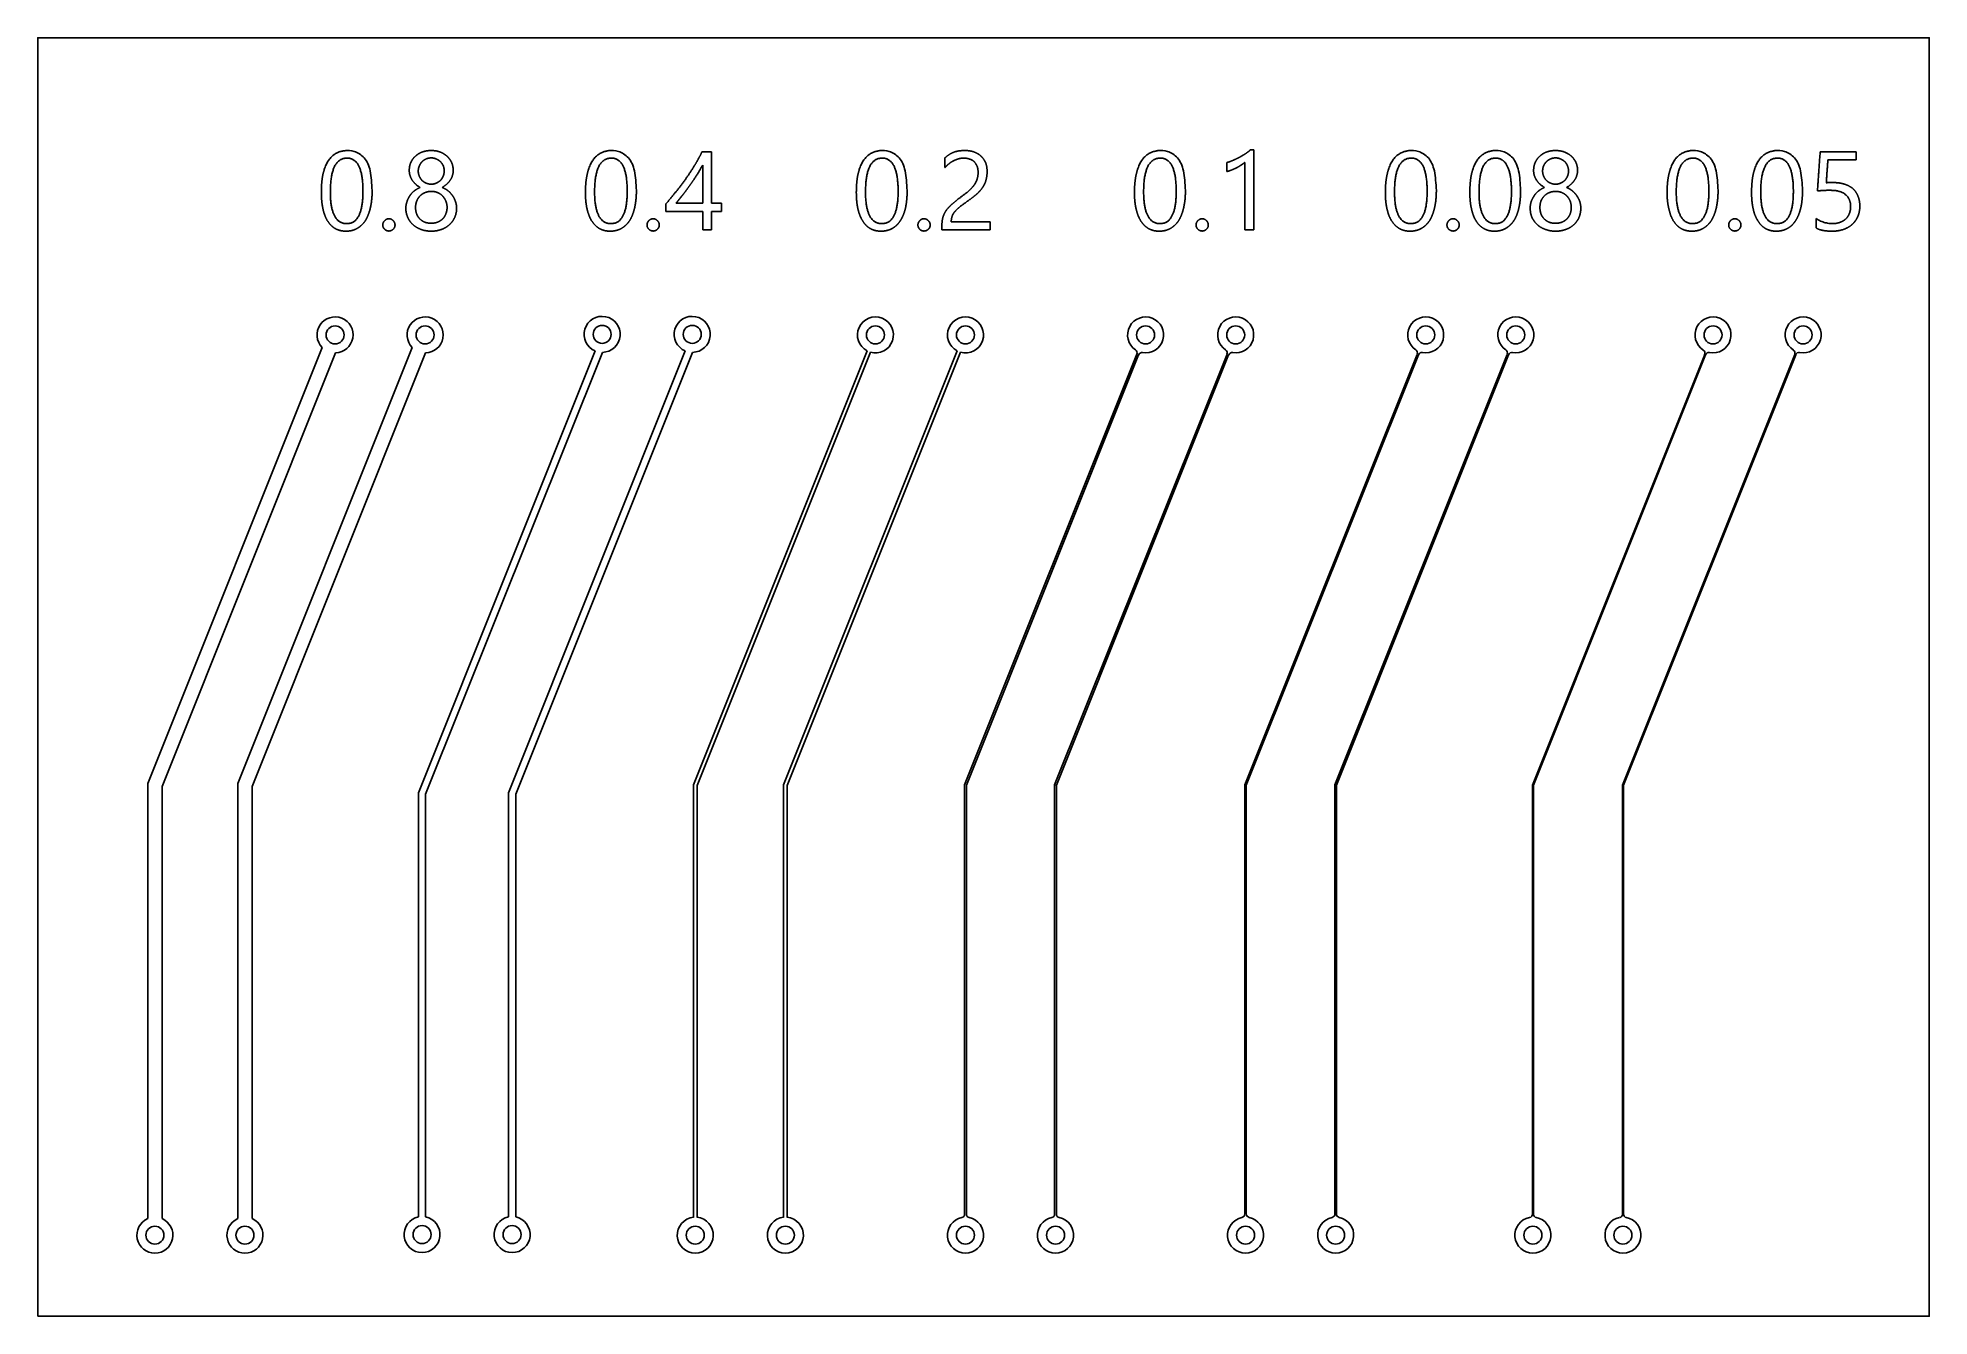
# Model space of a CAD drawing. Header units: millimetres. Extents: x 87 to 192, y 0 to 71.
import ezdxf

# ---------------------------------------------------------------- set-up
doc = ezdxf.new("R2010")
doc.units = ezdxf.units.MM
doc.layers.add('PCB', color=18, linetype='Continuous', true_color=0x000000)

msp = doc.modelspace()

# ---------------------------------------------------------------- linework, layer by layer
at = {"layer": 'PCB'}
for p, q in [((124.4, 64.67), (123.87, 64.67)), ((124.4, 61.81), (124.4, 64.67)), ((154, 64.08), (154, 60.33)), ((154.5, 64.77), (154.31, 64.77)), ((154.5, 60.33), (154.5, 64.77)), ((121.87, 61.78), (121.87, 61.35)), ((121.87, 61.35), (123.91, 61.35)), ((123.91, 61.35), (123.91, 60.33)), ((124.96, 61.81), (124.4, 61.81)), ((124.4, 60.33), (124.4, 61.35)), ((124.4, 61.35), (124.96, 61.35)), ((124.96, 61.35), (124.96, 61.81)), ((123.91, 60.33), (124.4, 60.33)), ((154, 60.33), (154.5, 60.33))]:
    msp.add_line(p, q, dxfattribs=at)
msp.add_lwpolyline([(87, 0), (192, 0), (192, 71), (87, 71)], close=True, dxfattribs=at)
for points in [[(102.79, 53.8), (93.1, 29.58), (93.1, 5.42)], [(107.79, 53.8), (98.1, 29.58), (98.1, 5.42)], [(117.94, 53.61), (108.13, 29.07), (108.13, 5.51)], [(122.94, 53.61), (113.13, 29.07), (113.13, 5.51)], [(133.04, 53.61), (123.4, 29.52), (123.4, 5.49)], [(138.04, 53.61), (128.4, 29.52), (128.4, 5.49)], [(93.9, 5.42), (93.9, 29.42), (103.53, 53.5)], [(98.9, 5.42), (98.9, 29.42), (108.53, 53.5)], [(108.53, 5.51), (108.53, 28.99), (118.34, 53.53)], [(113.53, 5.51), (113.53, 28.99), (123.34, 53.53)], [(123.6, 5.49), (123.6, 29.48), (133.22, 53.54)], [(128.6, 5.49), (128.6, 29.48), (138.22, 53.54)], [(148.02, 53.43), (138.45, 29.51), (138.45, 5.67)], [(138.55, 5.67), (138.55, 29.49), (148.11, 53.39)], [(143.45, 5.67), (143.45, 29.51), (153.02, 53.43)], [(153.11, 53.39), (143.55, 29.49), (143.55, 5.67)], [(163.58, 53.42), (154.01, 29.51), (154.01, 5.68)], [(154.09, 5.68), (154.09, 29.49), (163.65, 53.39)], [(168.58, 53.42), (159.01, 29.51), (159.01, 5.68)], [(159.09, 5.68), (159.09, 29.49), (168.65, 53.39)], [(179.54, 53.41), (169.97, 29.5), (169.97, 5.68)], [(170.03, 5.68), (170.03, 29.5), (179.59, 53.4)], [(184.54, 53.41), (174.98, 29.5), (174.98, 5.68)], [(175.03, 5.68), (175.03, 29.5), (184.59, 53.4)], [(143.55, 29.49), (143.45, 29.51)]]:
    msp.add_lwpolyline(points, dxfattribs=at)
for centre in [(103.5, 54.5), (108.5, 54.5), (118.33, 54.53), (123.33, 54.53), (133.5, 54.5), (138.5, 54.5), (148.5, 54.5), (153.5, 54.5), (164.05, 54.5), (169.05, 54.5), (180, 54.5), (185, 54.5), (93.5, 4.5), (98.5, 4.5), (108.33, 4.53), (113.33, 4.53), (123.5, 4.5), (128.5, 4.5), (138.5, 4.5), (143.5, 4.5), (154.05, 4.5), (159.05, 4.5), (170, 4.5), (175, 4.5)]:
    msp.add_circle(centre, 0.5, dxfattribs=at)
for centre, radius, start, end in [((103.5, 54.5), 1, 271.7768, 224.6204), ((108.5, 54.5), 1, 271.7768, 224.6204), ((118.33, 54.53), 1, 270.8855, 247.379), ((123.33, 54.53), 1, 270.8855, 247.379), ((133.5, 54.5), 1, 253.9378, 242.4594), ((138.5, 54.5), 1, 253.9378, 242.4594), ((148.5, 54.5), 1, 260.2233, 236.1739), ((164.05, 54.5), 1, 259.7355, 236.6616), ((169.05, 54.5), 1, 259.7355, 236.6616), ((180, 54.5), 1, 259.0055, 237.3917), ((185, 54.5), 1, 259.0055, 237.3917), ((152.83, 53.5), 0.2, 338.1986, 56.1739), ((153.3, 53.32), 0.2, 80.2233, 158.1986), ((93.5, 4.5), 1, 113.5782, 66.4218), ((98.5, 4.5), 1, 113.5782, 66.4218), ((108.33, 4.53), 1, 101.537, 78.463), ((113.33, 4.53), 1, 101.537, 78.463), ((123.5, 4.5), 1, 95.7392, 84.2608), ((128.5, 4.5), 1, 95.7392, 84.2608), ((138.5, 4.5), 1, 102.0247, 77.9753), ((143.25, 5.67), 0.2, 282.0247, 0), ((143.75, 5.67), 0.2, 180, 257.9753), ((154.05, 4.5), 1, 101.537, 78.463), ((159.05, 4.5), 1, 101.537, 78.463), ((170, 4.5), 1, 100.8069, 79.1931), ((175, 4.5), 1, 100.8069, 79.1931)]:
    msp.add_arc(centre, radius, start, end, dxfattribs=at)
at = {"layer": 'PCB', "extrusion": (0, 0, -1)}
for centre, radius, start, end in [((-153.5, 54.5), 1, 303.8261, 279.7767), ((-147.83, 53.5), 0.2, 123.8261, 201.8014), ((-163.39, 53.5), 0.2, 123.3384, 201.8014), ((-168.39, 53.5), 0.2, 123.3384, 201.8014), ((-179.35, 53.49), 0.2, 122.6083, 201.8014), ((-184.35, 53.49), 0.2, 122.6083, 201.8014), ((-148.3, 53.32), 0.2, 21.8014, 99.7767), ((-163.84, 53.32), 0.2, 21.8014, 100.2645), ((-168.84, 53.32), 0.2, 21.8014, 100.2645), ((-179.77, 53.32), 0.2, 21.8014, 100.9945), ((-184.77, 53.32), 0.2, 21.8014, 100.9945), ((-138.25, 5.67), 0.2, 180, 257.9753), ((-138.75, 5.67), 0.2, 282.0247, 360), ((-143.5, 4.5), 1, 102.0247, 77.9753), ((-153.81, 5.68), 0.2, 180, 258.463), ((-154.29, 5.68), 0.2, 281.537, 360), ((-158.81, 5.68), 0.2, 180, 258.463), ((-159.29, 5.68), 0.2, 281.537, 360), ((-169.78, 5.68), 0.2, 180, 259.1931), ((-170.23, 5.68), 0.2, 280.8069, 360), ((-174.78, 5.68), 0.2, 180, 259.1931), ((-175.23, 5.68), 0.2, 280.8069, 360)]:
    msp.add_arc(centre, radius, start, end, dxfattribs=at)
at = {"layer": 'PCB'}
for points, knots in [([(105.56, 62.52), (105.56, 64.74), (104.2, 64.74), (103.84, 64.74), (103.57, 64.59), (103.3, 64.44), (103.11, 64.15), (102.93, 63.85), (102.83, 63.42), (102.74, 62.98), (102.74, 62.41), (102.74, 61.9), (102.83, 61.5), (102.92, 61.09), (103.09, 60.82), (103.27, 60.54), (103.52, 60.4), (103.78, 60.26), (104.11, 60.26), (104.45, 60.26), (104.72, 60.41), (104.99, 60.56), (105.18, 60.84), (105.36, 61.13), (105.46, 61.55), (105.56, 61.98), (105.56, 62.52)], [-13, -13, -13, -12, -12, -11, -11, -10, -10, -9, -9, -8, -8, -7, -7, -6, -6, -5, -5, -4, -4, -3, -3, -2, -2, -1, -1, 0, 0, 0]), ([(105.05, 62.47), (105.05, 64.32), (104.17, 64.32), (103.24, 64.32), (103.24, 62.44), (103.24, 60.68), (104.15, 60.68), (105.05, 60.68), (105.05, 62.47)], [0, 0, 0, 1, 1, 2, 2, 3, 3, 4, 4, 4]), ([(109.45, 62.69), (109.72, 62.84), (109.89, 63.09), (110.06, 63.34), (110.06, 63.64), (110.06, 63.87), (109.97, 64.08), (109.88, 64.28), (109.71, 64.43), (109.55, 64.57), (109.33, 64.66), (109.1, 64.74), (108.84, 64.74), (108.58, 64.74), (108.35, 64.66), (108.13, 64.58), (107.97, 64.43), (107.8, 64.28), (107.71, 64.08), (107.62, 63.88), (107.62, 63.64), (107.62, 63.34), (107.79, 63.09), (107.95, 62.84), (108.23, 62.69)], [-16, -16, -16, -15, -15, -14, -14, -13, -13, -12, -12, -11, -11, -10, -10, -9, -9, -8, -8, -7, -7, -6, -6, -5, -5, -4, -4, -4]), ([(108.12, 63.6), (108.12, 63.44), (108.18, 63.31), (108.24, 63.18), (108.33, 63.08), (108.43, 62.98), (108.56, 62.93), (108.69, 62.87), (108.84, 62.87), (108.99, 62.87), (109.12, 62.93), (109.25, 62.99), (109.35, 63.08), (109.45, 63.18), (109.5, 63.31), (109.56, 63.45), (109.56, 63.6), (109.56, 63.75), (109.51, 63.89), (109.45, 64.02), (109.35, 64.12), (109.26, 64.21), (109.12, 64.27), (108.99, 64.33), (108.84, 64.33), (108.68, 64.33), (108.55, 64.27), (108.42, 64.21), (108.32, 64.11), (108.23, 64.01), (108.18, 63.88), (108.12, 63.75), (108.12, 63.6)], [0, 0, 0, 1, 1, 2, 2, 3, 3, 4, 4, 5, 5, 6, 6, 7, 7, 8, 8, 9, 9, 10, 10, 11, 11, 12, 12, 13, 13, 14, 14, 15, 15, 16, 16, 16]), ([(120.23, 62.52), (120.23, 64.74), (118.86, 64.74), (118.51, 64.74), (118.24, 64.59), (117.96, 64.44), (117.78, 64.15), (117.59, 63.85), (117.5, 63.42), (117.4, 62.98), (117.4, 62.41), (117.4, 61.9), (117.49, 61.5), (117.58, 61.09), (117.76, 60.82), (117.94, 60.54), (118.19, 60.4), (118.45, 60.26), (118.77, 60.26), (119.12, 60.26), (119.39, 60.41), (119.66, 60.56), (119.85, 60.84), (120.03, 61.13), (120.13, 61.55), (120.23, 61.98), (120.23, 62.52)], [-13, -13, -13, -12, -12, -11, -11, -10, -10, -9, -9, -8, -8, -7, -7, -6, -6, -5, -5, -4, -4, -3, -3, -2, -2, -1, -1, 0, 0, 0]), ([(119.72, 62.47), (119.72, 64.32), (118.84, 64.32), (117.91, 64.32), (117.91, 62.44), (117.91, 60.68), (118.82, 60.68), (119.72, 60.68), (119.72, 62.47)], [0, 0, 0, 1, 1, 2, 2, 3, 3, 4, 4, 4]), ([(123.87, 64.67), (123.71, 64.33), (123.49, 63.96), (123.26, 63.58), (123, 63.21), (122.73, 62.83), (122.44, 62.47), (122.15, 62.1), (121.87, 61.78)], [-14, -14, -14, -13, -13, -12, -12, -11, -11, -10, -10, -10]), ([(135.26, 62.52), (135.26, 64.74), (133.9, 64.74), (133.55, 64.74), (133.27, 64.59), (133, 64.44), (132.81, 64.15), (132.63, 63.85), (132.53, 63.42), (132.44, 62.98), (132.44, 62.41), (132.44, 61.9), (132.53, 61.5), (132.62, 61.09), (132.8, 60.82), (132.97, 60.54), (133.23, 60.4), (133.48, 60.26), (133.81, 60.26), (134.15, 60.26), (134.43, 60.41), (134.7, 60.56), (134.88, 60.84), (135.07, 61.13), (135.17, 61.55), (135.26, 61.98), (135.26, 62.52)], [-13, -13, -13, -12, -12, -11, -11, -10, -10, -9, -9, -8, -8, -7, -7, -6, -6, -5, -5, -4, -4, -3, -3, -2, -2, -1, -1, 0, 0, 0]), ([(134.76, 62.47), (134.76, 64.32), (133.88, 64.32), (132.95, 64.32), (132.95, 62.44), (132.95, 60.68), (133.86, 60.68), (134.76, 60.68), (134.76, 62.47)], [0, 0, 0, 1, 1, 2, 2, 3, 3, 4, 4, 4]), ([(137.71, 60.78), (137.71, 60.95), (137.76, 61.09), (137.8, 61.22), (137.92, 61.36), (138.04, 61.49), (138.23, 61.65), (138.43, 61.8), (138.74, 62.02), (138.98, 62.19), (139.17, 62.36), (139.35, 62.53), (139.47, 62.72), (139.59, 62.9), (139.64, 63.11), (139.7, 63.32), (139.7, 63.58), (139.7, 63.86), (139.61, 64.08), (139.51, 64.29), (139.35, 64.44), (139.18, 64.59), (138.95, 64.67), (138.73, 64.74), (138.46, 64.74), (138.09, 64.74), (137.83, 64.64), (137.57, 64.53), (137.36, 64.33)], [-35, -35, -35, -34, -34, -33, -33, -32, -32, -31, -31, -30, -30, -29, -29, -28, -28, -27, -27, -26, -26, -25, -25, -24, -24, -23, -23, -22, -22, -21, -21, -21]), ([(137.36, 63.79), (137.47, 63.91), (137.59, 64.01), (137.71, 64.11), (137.84, 64.17), (137.98, 64.24), (138.12, 64.28), (138.25, 64.32), (138.4, 64.32), (138.57, 64.32), (138.71, 64.27), (138.86, 64.23), (138.97, 64.13), (139.07, 64.03), (139.14, 63.88), (139.2, 63.73), (139.2, 63.53)], [-20, -20, -20, -19, -19, -18, -18, -17, -17, -16, -16, -15, -15, -14, -14, -13, -13, -12, -12, -12]), ([(150.71, 62.52), (150.71, 64.74), (149.35, 64.74), (148.99, 64.74), (148.72, 64.59), (148.44, 64.44), (148.26, 64.15), (148.07, 63.85), (147.98, 63.42), (147.88, 62.98), (147.88, 62.41), (147.88, 61.9), (147.97, 61.5), (148.07, 61.09), (148.24, 60.82), (148.42, 60.54), (148.67, 60.4), (148.93, 60.26), (149.25, 60.26), (149.6, 60.26), (149.87, 60.41), (150.14, 60.56), (150.33, 60.84), (150.51, 61.13), (150.61, 61.55), (150.71, 61.98), (150.71, 62.52)], [-13, -13, -13, -12, -12, -11, -11, -10, -10, -9, -9, -8, -8, -7, -7, -6, -6, -5, -5, -4, -4, -3, -3, -2, -2, -1, -1, 0, 0, 0]), ([(150.2, 62.47), (150.2, 64.32), (149.32, 64.32), (148.39, 64.32), (148.39, 62.44), (148.39, 60.68), (149.3, 60.68), (150.2, 60.68), (150.2, 62.47)], [0, 0, 0, 1, 1, 2, 2, 3, 3, 4, 4, 4]), ([(154.31, 64.77), (154.2, 64.67), (154.04, 64.56), (153.88, 64.46), (153.7, 64.36), (153.53, 64.27), (153.34, 64.19), (153.16, 64.11), (153, 64.07)], [-13, -13, -13, -12, -12, -11, -11, -10, -10, -9, -9, -9]), ([(153, 63.57), (153.14, 63.6), (153.3, 63.67), (153.45, 63.73), (153.59, 63.8), (153.72, 63.88), (153.83, 63.95), (153.94, 64.02), (154, 64.08)], [-8, -8, -8, -7, -7, -6, -6, -5, -5, -4, -4, -4]), ([(164.64, 62.52), (164.64, 64.74), (163.27, 64.74), (162.92, 64.74), (162.65, 64.59), (162.37, 64.44), (162.19, 64.15), (162, 63.85), (161.91, 63.42), (161.81, 62.98), (161.81, 62.41), (161.81, 61.9), (161.9, 61.5), (161.99, 61.09), (162.17, 60.82), (162.35, 60.54), (162.6, 60.4), (162.86, 60.26), (163.18, 60.26), (163.53, 60.26), (163.8, 60.41), (164.07, 60.56), (164.26, 60.84), (164.44, 61.13), (164.54, 61.55), (164.64, 61.98), (164.64, 62.52)], [-13, -13, -13, -12, -12, -11, -11, -10, -10, -9, -9, -8, -8, -7, -7, -6, -6, -5, -5, -4, -4, -3, -3, -2, -2, -1, -1, 0, 0, 0]), ([(164.13, 62.47), (164.13, 64.32), (163.25, 64.32), (162.32, 64.32), (162.32, 62.44), (162.32, 60.68), (163.23, 60.68), (164.13, 60.68), (164.13, 62.47)], [0, 0, 0, 1, 1, 2, 2, 3, 3, 4, 4, 4]), ([(169.32, 62.52), (169.32, 64.74), (167.96, 64.74), (167.6, 64.74), (167.33, 64.59), (167.06, 64.44), (166.87, 64.15), (166.69, 63.85), (166.59, 63.42), (166.5, 62.98), (166.5, 62.41), (166.5, 61.9), (166.59, 61.5), (166.68, 61.09), (166.85, 60.82), (167.03, 60.54), (167.29, 60.4), (167.54, 60.26), (167.87, 60.26), (168.21, 60.26), (168.48, 60.41), (168.75, 60.56), (168.94, 60.84), (169.13, 61.13), (169.22, 61.55), (169.32, 61.98), (169.32, 62.52)], [-13, -13, -13, -12, -12, -11, -11, -10, -10, -9, -9, -8, -8, -7, -7, -6, -6, -5, -5, -4, -4, -3, -3, -2, -2, -1, -1, 0, 0, 0]), ([(168.81, 62.47), (168.81, 64.32), (167.93, 64.32), (167.01, 64.32), (167.01, 62.44), (167.01, 60.68), (167.92, 60.68), (168.81, 60.68), (168.81, 62.47)], [0, 0, 0, 1, 1, 2, 2, 3, 3, 4, 4, 4]), ([(171.87, 62.69), (172.14, 62.84), (172.31, 63.09), (172.48, 63.34), (172.48, 63.64), (172.48, 63.87), (172.39, 64.08), (172.29, 64.28), (172.13, 64.43), (171.97, 64.57), (171.74, 64.66), (171.52, 64.74), (171.26, 64.74), (171, 64.74), (170.77, 64.66), (170.55, 64.58), (170.39, 64.43), (170.22, 64.28), (170.13, 64.08), (170.04, 63.88), (170.04, 63.64), (170.04, 63.34), (170.2, 63.09), (170.37, 62.84), (170.65, 62.69)], [-16, -16, -16, -15, -15, -14, -14, -13, -13, -12, -12, -11, -11, -10, -10, -9, -9, -8, -8, -7, -7, -6, -6, -5, -5, -4, -4, -4]), ([(170.54, 63.6), (170.54, 63.44), (170.6, 63.31), (170.65, 63.18), (170.75, 63.08), (170.85, 62.98), (170.98, 62.93), (171.11, 62.87), (171.26, 62.87), (171.41, 62.87), (171.54, 62.93), (171.67, 62.99), (171.77, 63.08), (171.86, 63.18), (171.92, 63.31), (171.98, 63.45), (171.98, 63.6), (171.98, 63.75), (171.92, 63.89), (171.87, 64.02), (171.77, 64.12), (171.67, 64.21), (171.54, 64.27), (171.41, 64.33), (171.26, 64.33), (171.1, 64.33), (170.97, 64.27), (170.84, 64.21), (170.74, 64.11), (170.65, 64.01), (170.59, 63.88), (170.54, 63.75), (170.54, 63.6)], [0, 0, 0, 1, 1, 2, 2, 3, 3, 4, 4, 5, 5, 6, 6, 7, 7, 8, 8, 9, 9, 10, 10, 11, 11, 12, 12, 13, 13, 14, 14, 15, 15, 16, 16, 16]), ([(180.28, 62.52), (180.28, 64.74), (178.92, 64.74), (178.56, 64.74), (178.29, 64.59), (178.01, 64.44), (177.83, 64.15), (177.65, 63.85), (177.55, 63.42), (177.45, 62.98), (177.45, 62.41), (177.45, 61.9), (177.55, 61.5), (177.64, 61.09), (177.81, 60.82), (177.99, 60.54), (178.24, 60.4), (178.5, 60.26), (178.83, 60.26), (179.17, 60.26), (179.44, 60.41), (179.71, 60.56), (179.9, 60.84), (180.08, 61.13), (180.18, 61.55), (180.28, 61.98), (180.28, 62.52)], [-13, -13, -13, -12, -12, -11, -11, -10, -10, -9, -9, -8, -8, -7, -7, -6, -6, -5, -5, -4, -4, -3, -3, -2, -2, -1, -1, 0, 0, 0]), ([(179.77, 62.47), (179.77, 64.32), (178.89, 64.32), (177.96, 64.32), (177.96, 62.44), (177.96, 60.68), (178.87, 60.68), (179.77, 60.68), (179.77, 62.47)], [0, 0, 0, 1, 1, 2, 2, 3, 3, 4, 4, 4]), ([(184.97, 62.52), (184.97, 64.74), (183.6, 64.74), (183.25, 64.74), (182.97, 64.59), (182.7, 64.44), (182.51, 64.15), (182.33, 63.85), (182.23, 63.42), (182.14, 62.98), (182.14, 62.41), (182.14, 61.9), (182.23, 61.5), (182.32, 61.09), (182.5, 60.82), (182.67, 60.54), (182.93, 60.4), (183.18, 60.26), (183.51, 60.26), (183.85, 60.26), (184.13, 60.41), (184.4, 60.56), (184.58, 60.84), (184.77, 61.13), (184.87, 61.55), (184.97, 61.98), (184.97, 62.52)], [-13, -13, -13, -12, -12, -11, -11, -10, -10, -9, -9, -8, -8, -7, -7, -6, -6, -5, -5, -4, -4, -3, -3, -2, -2, -1, -1, 0, 0, 0]), ([(184.46, 62.47), (184.46, 64.32), (183.58, 64.32), (182.65, 64.32), (182.65, 62.44), (182.65, 60.68), (183.56, 60.68), (184.46, 60.68), (184.46, 62.47)], [0, 0, 0, 1, 1, 2, 2, 3, 3, 4, 4, 4]), ([(123.91, 63.93), (123.68, 63.53), (123.48, 63.22), (123.28, 62.91), (123.09, 62.66), (122.91, 62.4), (122.74, 62.2), (122.58, 61.99), (122.43, 61.81)], [2, 2, 2, 3, 3, 4, 4, 5, 5, 6, 6, 6]), ([(139.2, 63.53), (139.2, 63.35), (139.16, 63.2), (139.12, 63.04), (139.02, 62.88), (138.92, 62.73), (138.76, 62.57), (138.61, 62.42), (138.37, 62.25), (138.04, 62.01), (137.82, 61.82), (137.59, 61.63), (137.45, 61.44), (137.31, 61.25), (137.25, 61.04), (137.19, 60.83), (137.19, 60.55)], [-47, -47, -47, -46, -46, -45, -45, -44, -44, -43, -43, -42, -42, -41, -41, -40, -40, -39, -39, -39]), ([(107.43, 61.54), (107.43, 61.26), (107.54, 61.02), (107.64, 60.79), (107.83, 60.62), (108.02, 60.45), (108.27, 60.36), (108.53, 60.26), (108.84, 60.26), (109.15, 60.26), (109.41, 60.36), (109.67, 60.45), (109.85, 60.62), (110.04, 60.79), (110.14, 61.02), (110.25, 61.26), (110.25, 61.54), (110.25, 61.71), (110.19, 61.89), (110.14, 62.06), (110.04, 62.21), (109.93, 62.37), (109.79, 62.49), (109.64, 62.61), (109.45, 62.69)], [-28, -28, -28, -27, -27, -26, -26, -25, -25, -24, -24, -23, -23, -22, -22, -21, -21, -20, -20, -19, -19, -18, -18, -17, -17, -16, -16, -16]), ([(108.23, 62.69), (108.04, 62.61), (107.89, 62.49), (107.74, 62.37), (107.64, 62.21), (107.54, 62.06), (107.49, 61.89), (107.43, 61.71), (107.43, 61.54)], [-4, -4, -4, -3, -3, -2, -2, -1, -1, 0, 0, 0]), ([(107.97, 61.58), (107.97, 61.38), (108.03, 61.22), (108.09, 61.06), (108.21, 60.94), (108.32, 60.83), (108.48, 60.76), (108.64, 60.7), (108.84, 60.7), (109.03, 60.7), (109.19, 60.76), (109.35, 60.83), (109.47, 60.94), (109.59, 61.06), (109.65, 61.22), (109.72, 61.39), (109.72, 61.58), (109.72, 61.77), (109.65, 61.93), (109.59, 62.08), (109.48, 62.21), (109.36, 62.33), (109.2, 62.4), (109.04, 62.47), (108.84, 62.47), (108.65, 62.47), (108.49, 62.4), (108.34, 62.34), (108.22, 62.22), (108.1, 62.1), (108.04, 61.94), (107.97, 61.78), (107.97, 61.58)], [0, 0, 0, 1, 1, 2, 2, 3, 3, 4, 4, 5, 5, 6, 6, 7, 7, 8, 8, 9, 9, 10, 10, 11, 11, 12, 12, 13, 13, 14, 14, 15, 15, 16, 16, 16]), ([(169.85, 61.54), (169.85, 61.26), (169.95, 61.02), (170.06, 60.79), (170.25, 60.62), (170.43, 60.45), (170.69, 60.36), (170.95, 60.26), (171.26, 60.26), (171.57, 60.26), (171.83, 60.36), (172.09, 60.45), (172.27, 60.62), (172.46, 60.79), (172.56, 61.02), (172.66, 61.26), (172.66, 61.54), (172.66, 61.71), (172.61, 61.89), (172.55, 62.06), (172.45, 62.21), (172.35, 62.37), (172.2, 62.49), (172.06, 62.61), (171.87, 62.69)], [-28, -28, -28, -27, -27, -26, -26, -25, -25, -24, -24, -23, -23, -22, -22, -21, -21, -20, -20, -19, -19, -18, -18, -17, -17, -16, -16, -16]), ([(170.65, 62.69), (170.46, 62.61), (170.31, 62.49), (170.16, 62.37), (170.06, 62.21), (169.96, 62.06), (169.9, 61.89), (169.85, 61.71), (169.85, 61.54)], [-4, -4, -4, -3, -3, -2, -2, -1, -1, 0, 0, 0]), ([(170.39, 61.58), (170.39, 61.38), (170.45, 61.22), (170.51, 61.06), (170.63, 60.94), (170.74, 60.83), (170.9, 60.76), (171.06, 60.7), (171.26, 60.7), (171.45, 60.7), (171.61, 60.76), (171.77, 60.83), (171.89, 60.94), (172, 61.06), (172.07, 61.22), (172.13, 61.39), (172.13, 61.58), (172.13, 61.77), (172.07, 61.93), (172.01, 62.08), (171.89, 62.21), (171.78, 62.33), (171.62, 62.4), (171.46, 62.47), (171.26, 62.47), (171.07, 62.47), (170.91, 62.4), (170.75, 62.34), (170.64, 62.22), (170.52, 62.1), (170.45, 61.94), (170.39, 61.78), (170.39, 61.58)], [0, 0, 0, 1, 1, 2, 2, 3, 3, 4, 4, 5, 5, 6, 6, 7, 7, 8, 8, 9, 9, 10, 10, 11, 11, 12, 12, 13, 13, 14, 14, 15, 15, 16, 16, 16]), ([(185.8, 62.5), (185.87, 62.5), (185.97, 62.51), (186.06, 62.52), (186.15, 62.52), (186.25, 62.53), (186.35, 62.53), (186.44, 62.53), (186.53, 62.53), (187.07, 62.53), (187.36, 62.29), (187.64, 62.05), (187.64, 61.63), (187.64, 61.42), (187.57, 61.24), (187.5, 61.07), (187.37, 60.94), (187.23, 60.82), (187.05, 60.75), (186.86, 60.68), (186.62, 60.68), (186.16, 60.68), (185.72, 60.96)], [-23, -23, -23, -22, -22, -21, -21, -20, -20, -19, -19, -18, -18, -17, -17, -16, -16, -15, -15, -14, -14, -13, -13, -12, -12, -12]), ([(188.15, 61.66), (188.15, 61.96), (188.05, 62.2), (187.95, 62.45), (187.77, 62.62), (187.58, 62.78), (187.3, 62.87), (187.03, 62.96), (186.69, 62.96), (186.6, 62.96), (186.49, 62.96), (186.38, 62.96), (186.29, 62.95)], [-34, -34, -34, -33, -33, -32, -32, -31, -31, -30, -30, -29, -29, -28, -28, -28]), ([(106.49, 60.27), (106.63, 60.27), (106.73, 60.37), (106.83, 60.47), (106.83, 60.6), (106.83, 60.74), (106.73, 60.84), (106.63, 60.95), (106.49, 60.95), (106.35, 60.95), (106.25, 60.84), (106.15, 60.74), (106.15, 60.6), (106.15, 60.47), (106.25, 60.37), (106.35, 60.27), (106.49, 60.27)], [-8, -8, -8, -7, -7, -6, -6, -5, -5, -4, -4, -3, -3, -2, -2, -1, -1, 0, 0, 0]), ([(121.16, 60.27), (121.3, 60.27), (121.4, 60.37), (121.5, 60.47), (121.5, 60.6), (121.5, 60.74), (121.4, 60.84), (121.3, 60.95), (121.16, 60.95), (121.02, 60.95), (120.92, 60.84), (120.82, 60.74), (120.82, 60.6), (120.82, 60.47), (120.92, 60.37), (121.02, 60.27), (121.16, 60.27)], [-8, -8, -8, -7, -7, -6, -6, -5, -5, -4, -4, -3, -3, -2, -2, -1, -1, 0, 0, 0]), ([(136.19, 60.27), (136.34, 60.27), (136.44, 60.37), (136.54, 60.47), (136.54, 60.6), (136.54, 60.74), (136.44, 60.84), (136.34, 60.95), (136.19, 60.95), (136.05, 60.95), (135.96, 60.84), (135.86, 60.74), (135.86, 60.6), (135.86, 60.47), (135.96, 60.37), (136.05, 60.27), (136.19, 60.27)], [-8, -8, -8, -7, -7, -6, -6, -5, -5, -4, -4, -3, -3, -2, -2, -1, -1, 0, 0, 0]), ([(151.64, 60.27), (151.78, 60.27), (151.88, 60.37), (151.98, 60.47), (151.98, 60.6), (151.98, 60.74), (151.88, 60.84), (151.78, 60.95), (151.64, 60.95), (151.5, 60.95), (151.4, 60.84), (151.3, 60.74), (151.3, 60.6), (151.3, 60.47), (151.4, 60.37), (151.5, 60.27), (151.64, 60.27)], [-8, -8, -8, -7, -7, -6, -6, -5, -5, -4, -4, -3, -3, -2, -2, -1, -1, 0, 0, 0]), ([(165.57, 60.27), (165.71, 60.27), (165.81, 60.37), (165.91, 60.47), (165.91, 60.6), (165.91, 60.74), (165.81, 60.84), (165.71, 60.95), (165.57, 60.95), (165.43, 60.95), (165.33, 60.84), (165.23, 60.74), (165.23, 60.6), (165.23, 60.47), (165.33, 60.37), (165.43, 60.27), (165.57, 60.27)], [-8, -8, -8, -7, -7, -6, -6, -5, -5, -4, -4, -3, -3, -2, -2, -1, -1, 0, 0, 0]), ([(181.21, 60.27), (181.35, 60.27), (181.45, 60.37), (181.55, 60.47), (181.55, 60.6), (181.55, 60.74), (181.45, 60.84), (181.35, 60.95), (181.21, 60.95), (181.07, 60.95), (180.97, 60.84), (180.87, 60.74), (180.87, 60.6), (180.87, 60.47), (180.97, 60.37), (181.07, 60.27), (181.21, 60.27)], [-8, -8, -8, -7, -7, -6, -6, -5, -5, -4, -4, -3, -3, -2, -2, -1, -1, 0, 0, 0]), ([(185.72, 60.44), (186.01, 60.26), (186.61, 60.26), (186.96, 60.26), (187.25, 60.36), (187.53, 60.46), (187.73, 60.64), (187.93, 60.83), (188.04, 61.08), (188.15, 61.34), (188.15, 61.66)], [-11, -11, -11, -10, -10, -9, -9, -8, -8, -7, -7, -6, -6, -6])]:
    msp.add_open_spline(points, degree=2, knots=knots, dxfattribs=at)
for points in [[(137.36, 64.33), (137.36, 64.06), (137.36, 63.79)], [(153, 64.07), (153, 63.82), (153, 63.57)], [(185.95, 64.67), (185.87, 63.58), (185.8, 62.5)], [(187.95, 64.67), (186.95, 64.67), (185.95, 64.67)], [(186.29, 62.95), (186.33, 63.59), (186.38, 64.22)], [(186.38, 64.22), (187.16, 64.22), (187.95, 64.22)], [(187.95, 64.22), (187.95, 64.45), (187.95, 64.67)], [(123.91, 61.81), (123.91, 62.87), (123.91, 63.93)], [(122.43, 61.81), (123.17, 61.81), (123.91, 61.81)], [(185.72, 60.96), (185.72, 60.7), (185.72, 60.44)], [(137.19, 60.55), (137.19, 60.44), (137.19, 60.33)], [(137.19, 60.33), (138.53, 60.33), (139.87, 60.33)], [(139.87, 60.78), (138.79, 60.78), (137.71, 60.78)], [(139.87, 60.33), (139.87, 60.55), (139.87, 60.78)]]:
    msp.add_open_spline(points, degree=2, dxfattribs=at)

doc.saveas('drawing.dxf')
